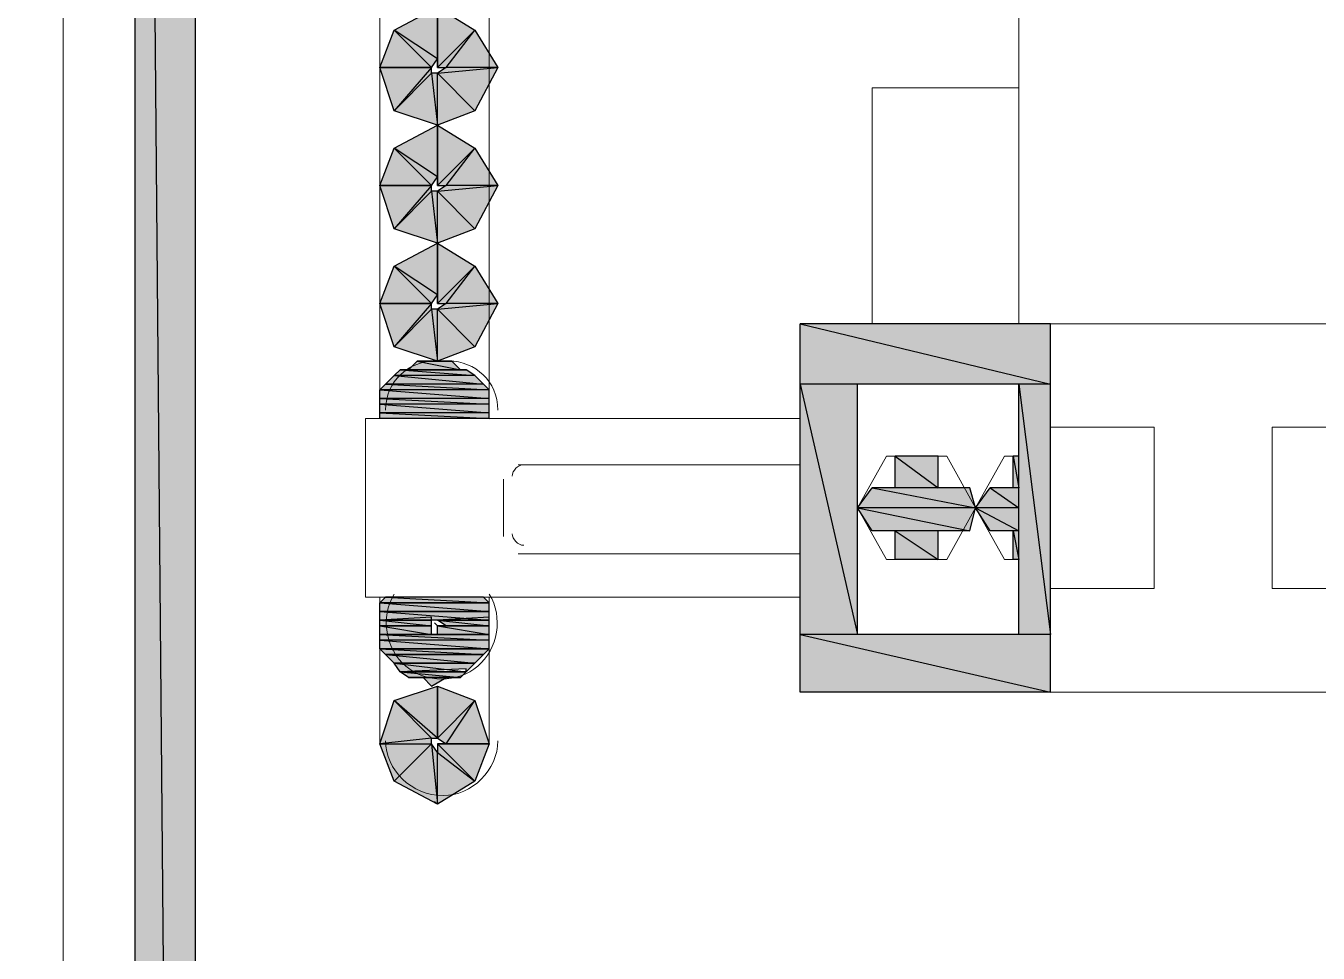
# Model space of a CAD drawing. Header units: millimetres. Extents: x 40 to 176, y -32 to 59.
# Drawn here: x 102.631 to 103.258, y -4.229 to -3.779 of the extents above; entities that cross this region are included whole.
import ezdxf

# ---------------------------------------------------------------- set-up
doc = ezdxf.new("R2010")
doc.units = ezdxf.units.MM
doc.layers.add('15 - Quadro de medição', color=6, linetype='Continuous')

msp = doc.modelspace()

# ---------------------------------------------------------------- hatches: boundary and pattern name
at = {"layer": '15 - Quadro de medição', "true_color": 0x000007}
h = msp.add_hatch(color=7, dxfattribs=at)
h.paths.add_polyline_path([(102.71339, -2.68359), (102.68406, -2.68359), (102.71339, -6.02603)])
h.paths.add_polyline_path([(102.68406, -2.68359), (102.71339, -6.02603), (102.68406, -6.02603)])
h = msp.add_hatch(color=7, dxfattribs=at)
h.paths.add_polyline_path([(102.86005, -3.7996), (102.83491, -3.7996), (102.84888, -3.78144)])
h.paths.add_polyline_path([(102.83491, -3.7996), (102.84888, -3.78144), (102.83072, -3.7996)])
h.paths.add_polyline_path([(102.84888, -3.78144), (102.83072, -3.7996), (102.83072, -3.77026)])
h.paths.add_polyline_path([(102.83072, -3.7996), (102.83072, -3.77026), (102.83072, -3.79541)])
h.paths.add_polyline_path([(102.83072, -3.77026), (102.83072, -3.79541), (102.80977, -3.78144)])
h.paths.add_polyline_path([(102.83072, -3.79541), (102.80977, -3.78144), (102.82792, -3.7996)])
h.paths.add_polyline_path([(102.80977, -3.78144), (102.82792, -3.7996), (102.80278, -3.7996)])
h = msp.add_hatch(color=7, dxfattribs=at)
h.paths.add_polyline_path([(102.80278, -3.7996), (102.82792, -3.7996), (102.80977, -3.82055)])
h.paths.add_polyline_path([(102.82792, -3.7996), (102.80977, -3.82055), (102.82792, -3.80239)])
h.paths.add_polyline_path([(102.80977, -3.82055), (102.82792, -3.80239), (102.83072, -3.82753)])
h.paths.add_polyline_path([(102.82792, -3.80239), (102.83072, -3.82753), (102.83072, -3.80239)])
h.paths.add_polyline_path([(102.83072, -3.82753), (102.83072, -3.80239), (102.84888, -3.82055)])
h = msp.add_hatch(color=7, dxfattribs=at)
h.paths.add_polyline_path([(102.84888, -3.82055), (102.83072, -3.80239), (102.86005, -3.7996)])
h.paths.add_polyline_path([(102.83072, -3.80239), (102.86005, -3.7996), (102.83491, -3.7996)])
h = msp.add_hatch(color=7, dxfattribs=at)
h.paths.add_polyline_path([(102.86005, -3.85686), (102.83491, -3.85686), (102.84888, -3.8387)])
h.paths.add_polyline_path([(102.83491, -3.85686), (102.84888, -3.8387), (102.83072, -3.85686)])
h.paths.add_polyline_path([(102.84888, -3.8387), (102.83072, -3.85686), (102.83072, -3.82753)])
h.paths.add_polyline_path([(102.83072, -3.85686), (102.83072, -3.82753), (102.83072, -3.85267)])
h.paths.add_polyline_path([(102.83072, -3.82753), (102.83072, -3.85267), (102.80977, -3.8387)])
h.paths.add_polyline_path([(102.83072, -3.85267), (102.80977, -3.8387), (102.82792, -3.85686)])
h.paths.add_polyline_path([(102.80977, -3.8387), (102.82792, -3.85686), (102.80278, -3.85686)])
h = msp.add_hatch(color=7, dxfattribs=at)
h.paths.add_polyline_path([(102.80278, -3.85686), (102.82792, -3.85686), (102.80977, -3.87781)])
h.paths.add_polyline_path([(102.82792, -3.85686), (102.80977, -3.87781), (102.82792, -3.85966)])
h.paths.add_polyline_path([(102.80977, -3.87781), (102.82792, -3.85966), (102.83072, -3.8848)])
h.paths.add_polyline_path([(102.82792, -3.85966), (102.83072, -3.8848), (102.83072, -3.85966)])
h.paths.add_polyline_path([(102.83072, -3.8848), (102.83072, -3.85966), (102.84888, -3.87781)])
h = msp.add_hatch(color=7, dxfattribs=at)
h.paths.add_polyline_path([(102.84888, -3.87781), (102.83072, -3.85966), (102.86005, -3.85686)])
h.paths.add_polyline_path([(102.83072, -3.85966), (102.86005, -3.85686), (102.83491, -3.85686)])
h = msp.add_hatch(color=7, dxfattribs=at)
h.paths.add_polyline_path([(102.86005, -3.91413), (102.83491, -3.91413), (102.84888, -3.89597)])
h.paths.add_polyline_path([(102.83491, -3.91413), (102.84888, -3.89597), (102.83072, -3.91413)])
h.paths.add_polyline_path([(102.84888, -3.89597), (102.83072, -3.91413), (102.83072, -3.8848)])
h.paths.add_polyline_path([(102.83072, -3.91413), (102.83072, -3.8848), (102.83072, -3.90994)])
h.paths.add_polyline_path([(102.83072, -3.8848), (102.83072, -3.90994), (102.80977, -3.89597)])
h.paths.add_polyline_path([(102.83072, -3.90994), (102.80977, -3.89597), (102.82792, -3.91413)])
h.paths.add_polyline_path([(102.80977, -3.89597), (102.82792, -3.91413), (102.80278, -3.91413)])
h = msp.add_hatch(color=7, dxfattribs=at)
h.paths.add_polyline_path([(102.80278, -3.91413), (102.82792, -3.91413), (102.80977, -3.93508)])
h.paths.add_polyline_path([(102.82792, -3.91413), (102.80977, -3.93508), (102.82792, -3.91692)])
h.paths.add_polyline_path([(102.80977, -3.93508), (102.82792, -3.91692), (102.83072, -3.94206)])
h.paths.add_polyline_path([(102.82792, -3.91692), (102.83072, -3.94206), (102.83072, -3.91692)])
h.paths.add_polyline_path([(102.83072, -3.94206), (102.83072, -3.91692), (102.84888, -3.93508)])
h = msp.add_hatch(color=7, dxfattribs=at)
h.paths.add_polyline_path([(102.84888, -3.93508), (102.83072, -3.91692), (102.86005, -3.91413)])
h.paths.add_polyline_path([(102.83072, -3.91692), (102.86005, -3.91413), (102.83491, -3.91413)])
h = msp.add_hatch(color=7, dxfattribs=at)
h.paths.add_polyline_path([(103.12823, -3.92391), (103.00671, -3.92391), (103.12823, -3.95324)])
h.paths.add_polyline_path([(103.00671, -3.92391), (103.12823, -3.95324), (103.00671, -3.95324)])
h = msp.add_hatch(color=7, dxfattribs=at)
h.paths.add_polyline_path([(102.8377, -3.94206), (102.82094, -3.94206), (102.84189, -3.94626)])
h.paths.add_polyline_path([(102.82094, -3.94206), (102.84189, -3.94626), (102.81675, -3.94626)])
h = msp.add_hatch(color=7, dxfattribs=at)
h.paths.add_polyline_path([(102.84888, -3.94905), (102.80977, -3.94905), (102.85307, -3.95324)])
h.paths.add_polyline_path([(102.80977, -3.94905), (102.85307, -3.95324), (102.80558, -3.95324)])
h = msp.add_hatch(color=7, dxfattribs=at)
h.paths.add_polyline_path([(102.84469, -3.94626), (102.81256, -3.94626), (102.84888, -3.94905)])
h.paths.add_polyline_path([(102.81256, -3.94626), (102.84888, -3.94905), (102.80977, -3.94905)])
h = msp.add_hatch(color=7, dxfattribs=at)
h.paths.add_polyline_path([(102.85307, -3.95324), (102.80558, -3.95324), (102.85586, -3.95603)])
h.paths.add_polyline_path([(102.80558, -3.95324), (102.85586, -3.95603), (102.80278, -3.95603)])
h = msp.add_hatch(color=7, dxfattribs=at)
h.paths.add_polyline_path([(102.85586, -3.95603), (102.80278, -3.95603), (102.85586, -3.96022)])
h.paths.add_polyline_path([(102.80278, -3.95603), (102.85586, -3.96022), (102.80278, -3.96022)])
h = msp.add_hatch(color=7, dxfattribs=at)
h.paths.add_polyline_path([(103.03464, -3.95324), (103.00671, -3.95324), (103.03464, -4.07476)])
h.paths.add_polyline_path([(103.00671, -3.95324), (103.03464, -4.07476), (103.00671, -4.07476)])
h = msp.add_hatch(color=7, dxfattribs=at)
h.paths.add_polyline_path([(103.12823, -3.95324), (103.11286, -3.95324), (103.12823, -4.07476)])
h.paths.add_polyline_path([(103.11286, -3.95324), (103.12823, -4.07476), (103.11286, -4.07476)])
h = msp.add_hatch(color=7, dxfattribs=at)
h.paths.add_polyline_path([(102.85586, -3.96022), (102.80278, -3.96022), (102.85586, -3.96302)])
h.paths.add_polyline_path([(102.80278, -3.96022), (102.85586, -3.96302), (102.80278, -3.96302)])
h = msp.add_hatch(color=7, dxfattribs=at)
h.paths.add_polyline_path([(102.85586, -3.96302), (102.80278, -3.96302), (102.85586, -3.96721)])
h.paths.add_polyline_path([(102.80278, -3.96302), (102.85586, -3.96721), (102.80278, -3.96721)])
h = msp.add_hatch(color=7, dxfattribs=at)
h.paths.add_polyline_path([(102.85586, -3.96721), (102.80278, -3.96721), (102.85586, -3.97)])
h.paths.add_polyline_path([(102.80278, -3.96721), (102.85586, -3.97), (102.80278, -3.97)])
h = msp.add_hatch(color=7, dxfattribs=at)
h.paths.add_polyline_path([(103.07375, -3.98816), (103.0528, -3.98816), (103.07375, -4.00352)])
h.paths.add_polyline_path([(103.0528, -3.98816), (103.07375, -4.00352), (103.0528, -4.00352)])
h = msp.add_hatch(color=7, dxfattribs=at)
h.paths.add_polyline_path([(103.11286, -3.98816), (103.11007, -3.98816), (103.11286, -4.00352)])
h.paths.add_polyline_path([(103.11007, -3.98816), (103.11286, -4.00352), (103.11007, -4.00352)])
h = msp.add_hatch(color=7, dxfattribs=at)
h.paths.add_polyline_path([(103.08912, -4.00352), (103.04163, -4.00352), (103.09191, -4.0133)])
h.paths.add_polyline_path([(103.04163, -4.00352), (103.09191, -4.0133), (103.03464, -4.0133)])
h = msp.add_hatch(color=7, dxfattribs=at)
h.paths.add_polyline_path([(103.11286, -4.00352), (103.0989, -4.00352), (103.11286, -4.0133)])
h.paths.add_polyline_path([(103.0989, -4.00352), (103.11286, -4.0133), (103.09191, -4.0133)])
h = msp.add_hatch(color=7, dxfattribs=at)
h.paths.add_polyline_path([(103.09191, -4.0133), (103.03464, -4.0133), (103.08912, -4.02447)])
h.paths.add_polyline_path([(103.03464, -4.0133), (103.08912, -4.02447), (103.04163, -4.02447)])
h = msp.add_hatch(color=7, dxfattribs=at)
h.paths.add_polyline_path([(103.11286, -4.0133), (103.09191, -4.0133), (103.11286, -4.02447)])
h.paths.add_polyline_path([(103.09191, -4.0133), (103.11286, -4.02447), (103.0989, -4.02447)])
h = msp.add_hatch(color=7, dxfattribs=at)
h.paths.add_polyline_path([(103.07375, -4.02447), (103.0528, -4.02447), (103.07375, -4.03844)])
h.paths.add_polyline_path([(103.0528, -4.02447), (103.07375, -4.03844), (103.0528, -4.03844)])
h = msp.add_hatch(color=7, dxfattribs=at)
h.paths.add_polyline_path([(103.11286, -4.02447), (103.11007, -4.02447), (103.11286, -4.03844)])
h.paths.add_polyline_path([(103.11007, -4.02447), (103.11286, -4.03844), (103.11007, -4.03844)])
h = msp.add_hatch(color=7, dxfattribs=at)
h.paths.add_polyline_path([(102.85307, -4.0566), (102.80558, -4.0566), (102.85586, -4.05939)])
h.paths.add_polyline_path([(102.80558, -4.0566), (102.85586, -4.05939), (102.80278, -4.05939)])
h.paths.add_polyline_path([(102.85586, -4.05939), (102.80278, -4.05939)])
h.paths.add_polyline_path([(102.80278, -4.05939), (102.85586, -4.05939)])
h = msp.add_hatch(color=7, dxfattribs=at)
h.paths.add_polyline_path([(102.85586, -4.05939), (102.80278, -4.05939), (102.85586, -4.06358)])
h.paths.add_polyline_path([(102.80278, -4.05939), (102.85586, -4.06358), (102.80278, -4.06358)])
h.paths.add_polyline_path([(102.85586, -4.06358), (102.80278, -4.06358)])
h.paths.add_polyline_path([(102.80278, -4.06358), (102.85586, -4.06358)])
h = msp.add_hatch(color=7, dxfattribs=at)
h.paths.add_polyline_path([(102.85586, -4.06358), (102.80278, -4.06358), (102.85586, -4.06777)])
h.paths.add_polyline_path([(102.80278, -4.06358), (102.85586, -4.06777), (102.80278, -4.06777)])
h = msp.add_hatch(color=7, dxfattribs=at)
h.paths.add_polyline_path([(102.80278, -4.06777), (102.82792, -4.06777), (102.82792, -4.06638)])
h.paths.add_polyline_path([(102.82792, -4.06777), (102.82792, -4.06638), (102.80278, -4.06777)])
h = msp.add_hatch(color=7, dxfattribs=at)
h.paths.add_polyline_path([(102.80278, -4.06777), (102.82792, -4.06777), (102.82792, -4.06638)])
h.paths.add_polyline_path([(102.82792, -4.06777), (102.82792, -4.06638), (102.80278, -4.06777)])
h = msp.add_hatch(color=7, dxfattribs=at)
h.paths.add_polyline_path([(102.80278, -4.06777), (102.82792, -4.06777), (102.82792, -4.06638)])
h.paths.add_polyline_path([(102.82792, -4.06777), (102.82792, -4.06638), (102.80278, -4.06777)])
h = msp.add_hatch(color=7, dxfattribs=at)
h.paths.add_polyline_path([(102.80278, -4.06777), (102.82792, -4.06777), (102.82792, -4.06638)])
h.paths.add_polyline_path([(102.82792, -4.06777), (102.82792, -4.06638), (102.80278, -4.06777)])
h = msp.add_hatch(color=7, dxfattribs=at)
h.paths.add_polyline_path([(102.80278, -4.06777), (102.82792, -4.06777), (102.82792, -4.06638)])
h.paths.add_polyline_path([(102.82792, -4.06777), (102.82792, -4.06638), (102.80278, -4.06777)])
h = msp.add_hatch(color=7, dxfattribs=at)
h.paths.add_polyline_path([(102.80278, -4.06777), (102.82792, -4.06777), (102.82792, -4.06638)])
h.paths.add_polyline_path([(102.82792, -4.06777), (102.82792, -4.06638), (102.80278, -4.06777)])
h.paths.add_polyline_path([(102.82792, -4.06777), (102.80278, -4.06777)])
h.paths.add_polyline_path([(102.80278, -4.06777), (102.82792, -4.06777), (102.82792, -4.06638)])
h = msp.add_hatch(color=7, dxfattribs=at)
h.paths.add_polyline_path([(102.80278, -4.06777), (102.82792, -4.06777), (102.82792, -4.06638)])
h.paths.add_polyline_path([(102.82792, -4.06777), (102.82792, -4.06638), (102.80278, -4.06777)])
h = msp.add_hatch(color=7, dxfattribs=at)
h.paths.add_polyline_path([(102.82792, -4.06777), (102.80278, -4.06777), (102.82792, -4.07057)])
h.paths.add_polyline_path([(102.80278, -4.06777), (102.82792, -4.07057), (102.80278, -4.07057)])
h = msp.add_hatch(color=7, dxfattribs=at)
h.paths.add_polyline_path([(102.83072, -4.06777), (102.85586, -4.06777), (102.85586, -4.06638)])
h.paths.add_polyline_path([(102.85586, -4.06777), (102.85586, -4.06638), (102.83072, -4.06777)])
h = msp.add_hatch(color=7, dxfattribs=at)
h.paths.add_polyline_path([(102.83072, -4.06777), (102.85586, -4.06777), (102.85586, -4.06638)])
h.paths.add_polyline_path([(102.85586, -4.06777), (102.85586, -4.06638), (102.83072, -4.06777)])
h = msp.add_hatch(color=7, dxfattribs=at)
h.paths.add_polyline_path([(102.83072, -4.06777), (102.85586, -4.06777), (102.85586, -4.06638)])
h.paths.add_polyline_path([(102.85586, -4.06777), (102.85586, -4.06638), (102.83072, -4.06777)])
h = msp.add_hatch(color=7, dxfattribs=at)
h.paths.add_polyline_path([(102.83072, -4.06777), (102.85586, -4.06777), (102.85586, -4.06638)])
h.paths.add_polyline_path([(102.85586, -4.06777), (102.85586, -4.06638), (102.83072, -4.06777)])
h = msp.add_hatch(color=7, dxfattribs=at)
h.paths.add_polyline_path([(102.83072, -4.06777), (102.85586, -4.06777), (102.85586, -4.06638)])
h.paths.add_polyline_path([(102.85586, -4.06777), (102.85586, -4.06638), (102.83072, -4.06777)])
h = msp.add_hatch(color=7, dxfattribs=at)
h.paths.add_polyline_path([(102.83072, -4.06777), (102.85586, -4.06777), (102.85586, -4.06638)])
h.paths.add_polyline_path([(102.85586, -4.06777), (102.85586, -4.06638), (102.83072, -4.06777)])
h = msp.add_hatch(color=7, dxfattribs=at)
h.paths.add_polyline_path([(102.83072, -4.06777), (102.85586, -4.06777), (102.85586, -4.06638)])
h.paths.add_polyline_path([(102.85586, -4.06777), (102.85586, -4.06638), (102.83072, -4.06777)])
h = msp.add_hatch(color=7, dxfattribs=at)
h.paths.add_polyline_path([(102.85586, -4.06777), (102.83072, -4.06777), (102.85586, -4.07057)])
h.paths.add_polyline_path([(102.83072, -4.06777), (102.85586, -4.07057), (102.83491, -4.07057)])
h = msp.add_hatch(color=7, dxfattribs=at)
h.paths.add_polyline_path([(102.82792, -4.07057), (102.80278, -4.07057), (102.82792, -4.07476)])
h.paths.add_polyline_path([(102.80278, -4.07057), (102.82792, -4.07476), (102.80278, -4.07476)])
h = msp.add_hatch(color=7, dxfattribs=at)
h.paths.add_polyline_path([(102.85586, -4.07476), (102.80278, -4.07476), (102.85586, -4.07755)])
h.paths.add_polyline_path([(102.80278, -4.07476), (102.85586, -4.07755), (102.80278, -4.07755)])
h = msp.add_hatch(color=7, dxfattribs=at)
h.paths.add_polyline_path([(102.85586, -4.07057), (102.83072, -4.07057), (102.85586, -4.07476)])
h.paths.add_polyline_path([(102.83072, -4.07057), (102.85586, -4.07476), (102.83072, -4.07476)])
h = msp.add_hatch(color=7, dxfattribs=at)
h.paths.add_polyline_path([(103.12823, -4.07476), (103.00671, -4.07476), (103.12823, -4.10269)])
h.paths.add_polyline_path([(103.00671, -4.07476), (103.12823, -4.10269), (103.00671, -4.10269)])
h = msp.add_hatch(color=7, dxfattribs=at)
h.paths.add_polyline_path([(102.85586, -4.07755), (102.80278, -4.07755), (102.85586, -4.08174)])
h.paths.add_polyline_path([(102.80278, -4.07755), (102.85586, -4.08174), (102.80278, -4.08174)])
h.paths.add_polyline_path([(102.85586, -4.08174), (102.80278, -4.08174)])
h.paths.add_polyline_path([(102.80278, -4.08174), (102.85586, -4.08174)])
h = msp.add_hatch(color=7, dxfattribs=at)
h.paths.add_polyline_path([(102.85586, -4.08174), (102.80278, -4.08174), (102.85307, -4.08453)])
h.paths.add_polyline_path([(102.80278, -4.08174), (102.85307, -4.08453), (102.80558, -4.08453)])
h.paths.add_polyline_path([(102.85307, -4.08453), (102.80558, -4.08453)])
h.paths.add_polyline_path([(102.80558, -4.08453), (102.85307, -4.08453), (102.85167, -4.08453)])
h = msp.add_hatch(color=7, dxfattribs=at)
h.paths.add_polyline_path([(102.85307, -4.08453), (102.80558, -4.08453), (102.84888, -4.08872)])
h.paths.add_polyline_path([(102.80558, -4.08453), (102.84888, -4.08872), (102.80977, -4.08872)])
h.paths.add_polyline_path([(102.84888, -4.08872), (102.80977, -4.08872)])
h.paths.add_polyline_path([(102.80977, -4.08872), (102.84888, -4.08872)])
h = msp.add_hatch(color=7, dxfattribs=at)
h.paths.add_polyline_path([(102.84888, -4.08872), (102.80977, -4.08872), (102.84469, -4.09291)])
h.paths.add_polyline_path([(102.80977, -4.08872), (102.84469, -4.09291), (102.81256, -4.09291)])
h.paths.add_polyline_path([(102.84469, -4.09291), (102.81256, -4.09291)])
h.paths.add_polyline_path([(102.81256, -4.09291), (102.84469, -4.09291), (102.84469, -4.09152)])
h = msp.add_hatch(color=7, dxfattribs=at)
h.paths.add_polyline_path([(102.84469, -4.09291), (102.81256, -4.09291), (102.84189, -4.09571)])
h.paths.add_polyline_path([(102.81256, -4.09291), (102.84189, -4.09571), (102.81675, -4.09571)])
h = msp.add_hatch(color=7, dxfattribs=at)
h.paths.add_polyline_path([(102.83072, -4.0999), (102.83072, -4.12504), (102.80977, -4.10688)])
h.paths.add_polyline_path([(102.83072, -4.12504), (102.80977, -4.10688), (102.82792, -4.12504)])
h.paths.add_polyline_path([(102.80977, -4.10688), (102.82792, -4.12504), (102.80278, -4.12783)])
h.paths.add_polyline_path([(102.82792, -4.12504), (102.80278, -4.12783), (102.82792, -4.12783)])
h.paths.add_polyline_path([(102.80278, -4.12783), (102.82792, -4.12783), (102.80977, -4.14599)])
h = msp.add_hatch(color=7, dxfattribs=at)
h.paths.add_polyline_path([(102.8377, -4.09571), (102.82094, -4.09571), (102.83491, -4.09571)])
h.paths.add_polyline_path([(102.82094, -4.09571), (102.83491, -4.09571), (102.82373, -4.09571)])
h.paths.add_polyline_path([(102.83491, -4.09571), (102.82373, -4.09571), (102.82792, -4.0999)])
h = msp.add_hatch(color=7, dxfattribs=at)
h.paths.add_polyline_path([(102.85586, -4.12783), (102.83491, -4.12783), (102.84888, -4.10688)])
h.paths.add_polyline_path([(102.83491, -4.12783), (102.84888, -4.10688), (102.83072, -4.12504)])
h.paths.add_polyline_path([(102.84888, -4.10688), (102.83072, -4.12504), (102.83072, -4.0999)])
h = msp.add_hatch(color=7, dxfattribs=at)
h.paths.add_polyline_path([(102.80977, -4.14599), (102.82792, -4.12783), (102.83072, -4.15717)])
h.paths.add_polyline_path([(102.82792, -4.12783), (102.83072, -4.15717), (102.83072, -4.13202)])
h.paths.add_polyline_path([(102.83072, -4.15717), (102.83072, -4.13202), (102.84888, -4.14599)])
h.paths.add_polyline_path([(102.83072, -4.13202), (102.84888, -4.14599), (102.83072, -4.12783)])
h.paths.add_polyline_path([(102.84888, -4.14599), (102.83072, -4.12783), (102.85586, -4.12783)])
h.paths.add_polyline_path([(102.83072, -4.12783), (102.85586, -4.12783), (102.83491, -4.12783)])

# ---------------------------------------------------------------- linework, layer by layer
at = {"layer": '15 - Quadro de medição', "color": 7, "linetype": 'Continuous', "lineweight": 20, "true_color": 0x000007}
for points in [[(100.79285, -2.31903), (102.64914, -2.31903), (102.64914, -6.02603), (100.79285, -6.02603)], [(102.64914, -2.31903), (104.50124, -2.31903), (104.50124, -6.02603), (102.64914, -6.02603)], [(103.57519, -3.92391), (104.14646, -3.92391), (104.14646, -4.10269), (103.00671, -4.10269), (103.00671, -3.92391)], [(103.12823, -4.05241), (103.17851, -4.05241), (103.17851, -3.97419), (103.12823, -3.97419)], [(103.23578, -4.05241), (103.28466, -4.05241), (103.28466, -3.97419), (103.23578, -3.97419)], [(103.04861, -3.98816), (103.03464, -4.0133), (103.04861, -4.03844), (103.07794, -4.03844), (103.09191, -4.0133), (103.07794, -3.98816)]]:
    msp.add_lwpolyline(points, close=True, dxfattribs=at)
for points in [[(102.71339, -6.02603), (102.71339, -2.46848), (102.71339, -2.46848)], [(102.64914, -2.5481), (102.64914, -6.02603), (100.79285, -6.02603), (100.79285, -2.5481)], [(104.50124, -2.5481), (104.50124, -6.02603), (102.64914, -6.02603), (102.64914, -2.5481)], [(102.68406, -2.68359), (102.68406, -6.02603), (102.71339, -6.02603), (102.67009, -6.02603)], [(102.80278, -3.97), (102.80278, -3.06211), (102.80278, -3.06211)], [(102.85586, -3.06211), (102.85586, -3.97), (102.85586, -3.97)], [(103.11286, -3.92391), (103.11286, -3.57751), (103.11286, -3.57751)], [(103.04163, -3.92391), (103.04163, -3.80937), (103.11286, -3.80937)], [(103.12823, -3.92391), (103.12823, -4.10269), (103.12823, -4.10269)], [(102.83491, -3.94206), (102.83072, -3.94206), (102.82792, -3.94206)], [(103.11286, -3.95324), (103.03464, -3.95324), (103.03464, -4.07476), (103.11286, -4.07476)], [(103.11286, -3.95324), (103.11286, -4.07476), (103.11286, -4.07476)], [(102.80278, -3.96721), (102.80278, -3.97), (102.80278, -3.97)], [(102.85586, -3.97), (102.85586, -3.96721), (102.85586, -3.96721)], [(103.00671, -3.97), (102.7958, -3.97), (102.7958, -4.0566), (103.00671, -4.0566)], [(102.7958, -3.97), (102.89916, -3.97), (102.89916, -3.97)], [(103.0528, -3.98816), (103.0528, -4.00352), (103.0528, -4.00352)], [(103.07375, -3.98816), (103.07375, -4.00352), (103.07375, -4.00352)], [(103.11286, -3.98816), (103.10588, -3.98816), (103.09191, -4.0133), (103.10588, -4.03844), (103.11286, -4.03844)], [(103.10588, -3.98816), (103.11007, -3.98816), (103.11007, -4.00352)], [(102.86983, -3.99235), (103.00671, -3.99235), (103.00671, -3.99235)], [(102.86284, -4.02727), (102.86284, -3.99933), (102.86284, -3.99933)], [(103.04163, -4.00352), (103.0528, -4.00352), (103.0528, -4.00352)], [(103.07375, -4.00352), (103.08912, -4.00352), (103.08912, -4.00352)], [(103.0989, -4.00352), (103.11007, -4.00352), (103.11007, -4.00352)], [(103.04163, -4.02447), (103.0528, -4.02447), (103.0528, -4.02447)], [(103.0528, -4.02447), (103.0528, -4.03844), (103.0528, -4.03844)], [(103.07375, -4.02447), (103.07375, -4.03844), (103.07375, -4.03844)], [(103.07375, -4.02447), (103.08912, -4.02447), (103.08912, -4.02447)], [(103.0989, -4.02447), (103.11007, -4.02447), (103.11007, -4.02447)], [(103.11007, -4.02447), (103.11007, -4.03844), (103.11007, -4.03844)], [(103.00671, -4.03565), (102.86983, -4.03565), (102.86983, -4.03565)], [(102.80278, -4.12783), (102.80278, -4.0566), (102.80278, -4.0566)], [(102.85586, -4.0566), (102.85586, -4.12783), (102.85586, -4.12783)], [(102.83072, -4.07057), (102.82932, -4.06917), (102.82932, -4.06917)], [(102.83072, -4.15717), (102.82932, -4.15577), (102.82932, -4.15577)]]:
    msp.add_lwpolyline(points, dxfattribs=at)
at = {"layer": '15 - Quadro de medição', "color": 7, "linetype": 'Continuous', "lineweight": -2, "true_color": 0x000007}
for points in [[(102.71339, -2.68359), (102.68406, -2.68359), (102.71339, -6.02603)], [(102.68406, -2.68359), (102.71339, -6.02603), (102.68406, -6.02603)], [(102.83072, -3.77026), (102.83072, -3.79541), (102.80977, -3.78144)], [(102.84888, -3.78144), (102.83072, -3.7996), (102.83072, -3.77026)], [(102.83072, -3.7996), (102.83072, -3.77026), (102.83072, -3.79541)], [(102.80977, -3.78144), (102.82792, -3.7996), (102.80278, -3.7996)], [(102.83072, -3.79541), (102.80977, -3.78144), (102.82792, -3.7996)], [(102.83491, -3.7996), (102.84888, -3.78144), (102.83072, -3.7996)], [(102.86005, -3.7996), (102.83491, -3.7996), (102.84888, -3.78144)], [(102.80278, -3.7996), (102.82792, -3.7996), (102.80977, -3.82055)], [(102.82792, -3.7996), (102.80977, -3.82055), (102.82792, -3.80239)], [(102.84888, -3.82055), (102.83072, -3.80239), (102.86005, -3.7996)], [(102.83072, -3.80239), (102.86005, -3.7996), (102.83491, -3.7996)], [(102.80977, -3.82055), (102.82792, -3.80239), (102.83072, -3.82753)], [(102.82792, -3.80239), (102.83072, -3.82753), (102.83072, -3.80239)], [(102.83072, -3.82753), (102.83072, -3.80239), (102.84888, -3.82055)], [(102.83072, -3.82753), (102.83072, -3.85267), (102.80977, -3.8387)], [(102.84888, -3.8387), (102.83072, -3.85686), (102.83072, -3.82753)], [(102.83072, -3.85686), (102.83072, -3.82753), (102.83072, -3.85267)], [(102.80977, -3.8387), (102.82792, -3.85686), (102.80278, -3.85686)], [(102.83072, -3.85267), (102.80977, -3.8387), (102.82792, -3.85686)], [(102.83491, -3.85686), (102.84888, -3.8387), (102.83072, -3.85686)], [(102.86005, -3.85686), (102.83491, -3.85686), (102.84888, -3.8387)], [(102.80278, -3.85686), (102.82792, -3.85686), (102.80977, -3.87781)], [(102.82792, -3.85686), (102.80977, -3.87781), (102.82792, -3.85966)], [(102.84888, -3.87781), (102.83072, -3.85966), (102.86005, -3.85686)], [(102.83072, -3.85966), (102.86005, -3.85686), (102.83491, -3.85686)], [(102.80977, -3.87781), (102.82792, -3.85966), (102.83072, -3.8848)], [(102.82792, -3.85966), (102.83072, -3.8848), (102.83072, -3.85966)], [(102.83072, -3.8848), (102.83072, -3.85966), (102.84888, -3.87781)], [(102.83072, -3.8848), (102.83072, -3.90994), (102.80977, -3.89597)], [(102.84888, -3.89597), (102.83072, -3.91413), (102.83072, -3.8848)], [(102.83072, -3.91413), (102.83072, -3.8848), (102.83072, -3.90994)], [(102.80977, -3.89597), (102.82792, -3.91413), (102.80278, -3.91413)], [(102.83072, -3.90994), (102.80977, -3.89597), (102.82792, -3.91413)], [(102.83491, -3.91413), (102.84888, -3.89597), (102.83072, -3.91413)], [(102.86005, -3.91413), (102.83491, -3.91413), (102.84888, -3.89597)], [(102.80278, -3.91413), (102.82792, -3.91413), (102.80977, -3.93508)], [(102.82792, -3.91413), (102.80977, -3.93508), (102.82792, -3.91692)], [(102.80977, -3.93508), (102.82792, -3.91692), (102.83072, -3.94206)], [(102.82792, -3.91692), (102.83072, -3.94206), (102.83072, -3.91692)], [(102.84888, -3.93508), (102.83072, -3.91692), (102.86005, -3.91413)], [(102.83072, -3.91692), (102.86005, -3.91413), (102.83491, -3.91413)], [(102.83072, -3.94206), (102.83072, -3.91692), (102.84888, -3.93508)], [(103.12823, -3.92391), (103.00671, -3.92391), (103.12823, -3.95324)], [(103.00671, -3.92391), (103.12823, -3.95324), (103.00671, -3.95324)], [(102.82094, -3.94206), (102.84189, -3.94626), (102.81675, -3.94626)], [(102.82792, -3.94206), (102.8377, -3.94206), (102.82094, -3.94206)], [(102.8377, -3.94206), (102.82094, -3.94206), (102.84189, -3.94626)], [(102.83491, -3.94206), (102.82792, -3.94206), (102.8377, -3.94206)], [(102.80977, -3.94905), (102.85307, -3.95324), (102.80558, -3.95324)], [(102.81256, -3.94626), (102.84888, -3.94905), (102.80977, -3.94905)], [(102.84888, -3.94905), (102.80977, -3.94905), (102.85307, -3.95324)], [(102.81675, -3.94626), (102.84469, -3.94626), (102.81256, -3.94626)], [(102.84469, -3.94626), (102.81256, -3.94626), (102.84888, -3.94905)], [(102.84189, -3.94626), (102.81675, -3.94626), (102.84469, -3.94626)], [(102.80558, -3.95324), (102.85586, -3.95603), (102.80278, -3.95603)], [(102.85586, -3.95603), (102.80278, -3.95603), (102.85586, -3.96022)], [(102.80278, -3.95603), (102.85586, -3.96022), (102.80278, -3.96022)], [(102.85307, -3.95324), (102.80558, -3.95324), (102.85586, -3.95603)], [(103.03464, -3.95324), (103.00671, -3.95324), (103.03464, -4.07476)], [(103.00671, -3.95324), (103.03464, -4.07476), (103.00671, -4.07476)], [(103.12823, -3.95324), (103.11286, -3.95324), (103.12823, -4.07476)], [(103.11286, -3.95324), (103.12823, -4.07476), (103.11286, -4.07476)], [(102.85586, -3.96022), (102.80278, -3.96022), (102.85586, -3.96302)], [(102.80278, -3.96022), (102.85586, -3.96302), (102.80278, -3.96302)], [(102.85586, -3.96302), (102.80278, -3.96302), (102.85586, -3.96721)], [(102.80278, -3.96302), (102.85586, -3.96721), (102.80278, -3.96721)], [(102.85586, -3.96721), (102.80278, -3.96721), (102.85586, -3.97)], [(102.80278, -3.96721), (102.85586, -3.97), (102.80278, -3.97)], [(103.07375, -3.98816), (103.0528, -3.98816), (103.07375, -4.00352)], [(103.0528, -3.98816), (103.07375, -4.00352), (103.0528, -4.00352)], [(103.11286, -3.98816), (103.11007, -3.98816), (103.11286, -4.00352)], [(103.11007, -3.98816), (103.11286, -4.00352), (103.11007, -4.00352)], [(103.04163, -4.00352), (103.09191, -4.0133), (103.03464, -4.0133)], [(103.08912, -4.00352), (103.04163, -4.00352), (103.09191, -4.0133)], [(103.0989, -4.00352), (103.11286, -4.0133), (103.09191, -4.0133)], [(103.11286, -4.00352), (103.0989, -4.00352), (103.11286, -4.0133)], [(103.09191, -4.0133), (103.03464, -4.0133), (103.08912, -4.02447)], [(103.03464, -4.0133), (103.08912, -4.02447), (103.04163, -4.02447)], [(103.11286, -4.0133), (103.09191, -4.0133), (103.11286, -4.02447)], [(103.09191, -4.0133), (103.11286, -4.02447), (103.0989, -4.02447)], [(103.07375, -4.02447), (103.0528, -4.02447), (103.07375, -4.03844)], [(103.0528, -4.02447), (103.07375, -4.03844), (103.0528, -4.03844)], [(103.11286, -4.02447), (103.11007, -4.02447), (103.11286, -4.03844)], [(103.11007, -4.02447), (103.11286, -4.03844), (103.11007, -4.03844)], [(102.80558, -4.0566), (102.85586, -4.05939), (102.80278, -4.05939)], [(102.85307, -4.0566), (102.80558, -4.0566), (102.85586, -4.05939)], [(102.85586, -4.05939), (102.80278, -4.05939)], [(102.80278, -4.05939), (102.85586, -4.05939), (102.85586, -4.05939)], [(102.85586, -4.05939), (102.80278, -4.05939), (102.85586, -4.06358)], [(102.80278, -4.05939), (102.85586, -4.06358), (102.80278, -4.06358)], [(102.85586, -4.06358), (102.80278, -4.06358)], [(102.80278, -4.06358), (102.85586, -4.06358), (102.85586, -4.06358)], [(102.85586, -4.06358), (102.80278, -4.06358), (102.85586, -4.06777)], [(102.80278, -4.06358), (102.85586, -4.06777), (102.80278, -4.06777)], [(102.80278, -4.06777), (102.82792, -4.06777), (102.82792, -4.06638)], [(102.82792, -4.06777), (102.82792, -4.06638), (102.80278, -4.06777)], [(102.80278, -4.06777), (102.82792, -4.06777), (102.82792, -4.06638)], [(102.82792, -4.06777), (102.82792, -4.06638), (102.80278, -4.06777)], [(102.80278, -4.06777), (102.82792, -4.06777), (102.82792, -4.06638)], [(102.82792, -4.06777), (102.82792, -4.06638), (102.80278, -4.06777)], [(102.80278, -4.06777), (102.82792, -4.06777), (102.82792, -4.06638)], [(102.82792, -4.06777), (102.82792, -4.06638), (102.80278, -4.06777)], [(102.80278, -4.06777), (102.82792, -4.06777), (102.82792, -4.06638)], [(102.82792, -4.06777), (102.82792, -4.06638), (102.80278, -4.06777)], [(102.80278, -4.06777), (102.82792, -4.06777), (102.82792, -4.06638)], [(102.82792, -4.06777), (102.82792, -4.06638), (102.80278, -4.06777)], [(102.80278, -4.06777), (102.82792, -4.06777), (102.82792, -4.06638)], [(102.80278, -4.06777), (102.82792, -4.06777), (102.82792, -4.06638)], [(102.82792, -4.06777), (102.82792, -4.06638), (102.80278, -4.06777)], [(102.82792, -4.06777), (102.80278, -4.06777)], [(102.82792, -4.06777), (102.80278, -4.06777), (102.82792, -4.07057)], [(102.80278, -4.06777), (102.82792, -4.07057), (102.80278, -4.07057)], [(102.83072, -4.06777), (102.85586, -4.06777), (102.85586, -4.06638)], [(102.85586, -4.06777), (102.85586, -4.06638), (102.83072, -4.06777)], [(102.83072, -4.06777), (102.85586, -4.06777), (102.85586, -4.06638)], [(102.85586, -4.06777), (102.85586, -4.06638), (102.83072, -4.06777)], [(102.83072, -4.06777), (102.85586, -4.06777), (102.85586, -4.06638)], [(102.85586, -4.06777), (102.85586, -4.06638), (102.83072, -4.06777)], [(102.83072, -4.06777), (102.85586, -4.06777), (102.85586, -4.06638)], [(102.85586, -4.06777), (102.85586, -4.06638), (102.83072, -4.06777)], [(102.83072, -4.06777), (102.85586, -4.06777), (102.85586, -4.06638)], [(102.85586, -4.06777), (102.85586, -4.06638), (102.83072, -4.06777)], [(102.83072, -4.06777), (102.85586, -4.06777), (102.85586, -4.06638)], [(102.85586, -4.06777), (102.85586, -4.06638), (102.83072, -4.06777)], [(102.83072, -4.06777), (102.85586, -4.06777), (102.85586, -4.06638)], [(102.85586, -4.06777), (102.85586, -4.06638), (102.83072, -4.06777)], [(102.85586, -4.06777), (102.83072, -4.06777), (102.85586, -4.07057)], [(102.83072, -4.06777), (102.85586, -4.07057), (102.83491, -4.07057)], [(102.80278, -4.07057), (102.82792, -4.07057), (102.82792, -4.07057)], [(102.82792, -4.07057), (102.82792, -4.07057), (102.80278, -4.07057)], [(102.82792, -4.07057), (102.80278, -4.07057)], [(102.80278, -4.07057), (102.82792, -4.07057), (102.82792, -4.07057)], [(102.80278, -4.07057), (102.82792, -4.07057), (102.82792, -4.07057)], [(102.82792, -4.07057), (102.82792, -4.07057), (102.80278, -4.07057)], [(102.80278, -4.07057), (102.82792, -4.07057), (102.82792, -4.07057)], [(102.82792, -4.07057), (102.82792, -4.07057), (102.80278, -4.07057)], [(102.80278, -4.07057), (102.82792, -4.07057), (102.82792, -4.07057)], [(102.82792, -4.07057), (102.82792, -4.07057), (102.80278, -4.07057)], [(102.80278, -4.07057), (102.82792, -4.07057), (102.82792, -4.07057)], [(102.82792, -4.07057), (102.82792, -4.07057), (102.80278, -4.07057)], [(102.80278, -4.07057), (102.82792, -4.07057), (102.82792, -4.07057)], [(102.82792, -4.07057), (102.82792, -4.07057), (102.80278, -4.07057)], [(102.82792, -4.07057), (102.80278, -4.07057), (102.82792, -4.07476)], [(102.80278, -4.07057), (102.82792, -4.07476), (102.80278, -4.07476)], [(102.80278, -4.07476), (102.82792, -4.07476), (102.82792, -4.07476)], [(102.82792, -4.07476), (102.82792, -4.07476), (102.80278, -4.07476)], [(102.80278, -4.07476), (102.85586, -4.07476), (102.85586, -4.07476)], [(102.85586, -4.07476), (102.85586, -4.07476), (102.80278, -4.07476)], [(102.85586, -4.07476), (102.80278, -4.07476), (102.85586, -4.07755)], [(102.80278, -4.07476), (102.85586, -4.07755), (102.80278, -4.07755)], [(102.83491, -4.07057), (102.85586, -4.07057), (102.83072, -4.07057)], [(102.83072, -4.07057), (102.85586, -4.07057), (102.85586, -4.07057)], [(102.85586, -4.07057), (102.85586, -4.07057), (102.83072, -4.07057)], [(102.83072, -4.07057), (102.85586, -4.07057), (102.85586, -4.07057)], [(102.85586, -4.07057), (102.85586, -4.07057), (102.83072, -4.07057)], [(102.85586, -4.07057), (102.83072, -4.07057)], [(102.83072, -4.07057), (102.85586, -4.07057), (102.85586, -4.07057)], [(102.83072, -4.07057), (102.85586, -4.07057), (102.85586, -4.07057)], [(102.85586, -4.07057), (102.85586, -4.07057), (102.83072, -4.07057)], [(102.83072, -4.07057), (102.85586, -4.07057), (102.85586, -4.07057)], [(102.85586, -4.07057), (102.85586, -4.07057), (102.83072, -4.07057)], [(102.83072, -4.07057), (102.85586, -4.07057), (102.85586, -4.07057)], [(102.85586, -4.07057), (102.85586, -4.07057), (102.83072, -4.07057)], [(102.85586, -4.07057), (102.83072, -4.07057), (102.85586, -4.07476)], [(102.83072, -4.07057), (102.85586, -4.07476), (102.83072, -4.07476)], [(102.83072, -4.07476), (102.85586, -4.07476), (102.85586, -4.07476)], [(102.85586, -4.07476), (102.85586, -4.07476), (102.83072, -4.07476)], [(102.85586, -4.07057), (102.83491, -4.07057)], [(103.12823, -4.07476), (103.00671, -4.07476), (103.12823, -4.10269)], [(103.00671, -4.07476), (103.12823, -4.10269), (103.00671, -4.10269)], [(102.85586, -4.07755), (102.80278, -4.07755), (102.85586, -4.08174)], [(102.80278, -4.07755), (102.85586, -4.08174), (102.80278, -4.08174)], [(102.85586, -4.08174), (102.80278, -4.08174)], [(102.80278, -4.08174), (102.85586, -4.08174), (102.85586, -4.08174)], [(102.85586, -4.08174), (102.80278, -4.08174), (102.85307, -4.08453)], [(102.80278, -4.08174), (102.85307, -4.08453), (102.80558, -4.08453)], [(102.85307, -4.08453), (102.80558, -4.08453)], [(102.80558, -4.08453), (102.85307, -4.08453), (102.85167, -4.08453)], [(102.85307, -4.08453), (102.80558, -4.08453), (102.84888, -4.08872)], [(102.80558, -4.08453), (102.84888, -4.08872), (102.80977, -4.08872)], [(102.84888, -4.08872), (102.80977, -4.08872)], [(102.80977, -4.08872), (102.84888, -4.08872), (102.84888, -4.08872)], [(102.84888, -4.08872), (102.80977, -4.08872), (102.84469, -4.09291)], [(102.80977, -4.08872), (102.84469, -4.09291), (102.81256, -4.09291)], [(102.81256, -4.09291), (102.84469, -4.09291), (102.84469, -4.09152)], [(102.84469, -4.09291), (102.81256, -4.09291)], [(102.84469, -4.09291), (102.81256, -4.09291), (102.84189, -4.09571)], [(102.81256, -4.09291), (102.84189, -4.09571), (102.81675, -4.09571)], [(102.83072, -4.0999), (102.83072, -4.12504), (102.80977, -4.10688)], [(102.84189, -4.09571), (102.81675, -4.09571), (102.8377, -4.09571)], [(102.81675, -4.09571), (102.8377, -4.09571), (102.82094, -4.09571)], [(102.8377, -4.09571), (102.82094, -4.09571), (102.83491, -4.09571)], [(102.82094, -4.09571), (102.83491, -4.09571), (102.82373, -4.09571)], [(102.83491, -4.09571), (102.82373, -4.09571), (102.82792, -4.0999)], [(102.82373, -4.09571), (102.83491, -4.09571), (102.83491, -4.09571)], [(102.83491, -4.09571), (102.83491, -4.09571), (102.82373, -4.09571)], [(102.84888, -4.10688), (102.83072, -4.12504), (102.83072, -4.0999)], [(102.80977, -4.10688), (102.82792, -4.12504), (102.80278, -4.12783)], [(102.83072, -4.12504), (102.80977, -4.10688), (102.82792, -4.12504)], [(102.83491, -4.12783), (102.84888, -4.10688), (102.83072, -4.12504)], [(102.85586, -4.12783), (102.83491, -4.12783), (102.84888, -4.10688)], [(102.82792, -4.12504), (102.80278, -4.12783), (102.82792, -4.12783)], [(102.80278, -4.12783), (102.82792, -4.12783), (102.80977, -4.14599)], [(102.80977, -4.14599), (102.82792, -4.12783), (102.83072, -4.15717)], [(102.82792, -4.12783), (102.83072, -4.15717), (102.83072, -4.13202)], [(102.83072, -4.13202), (102.84888, -4.14599), (102.83072, -4.12783)], [(102.84888, -4.14599), (102.83072, -4.12783), (102.85586, -4.12783)], [(102.83072, -4.12783), (102.85586, -4.12783), (102.83491, -4.12783)], [(102.83072, -4.15717), (102.83072, -4.13202), (102.84888, -4.14599)]]:
    msp.add_lwpolyline(points, close=True, dxfattribs=at)
at = {"layer": '15 - Quadro de medição', "color": 7, "linetype": 'Continuous', "lineweight": 20, "true_color": 0x000007}
for points, knots in [([(103.31958, -2.73666), (103.08493, -2.85678), (102.96341, -3.12217), (103.02626, -3.37777), (103.02626, -3.37777), (103.08772, -3.63338), (103.31679, -3.81356), (103.58078, -3.81356), (103.58078, -3.81356), (103.84337, -3.81356), (104.07244, -3.63338), (104.13389, -3.37777), (104.13389, -3.37777), (104.19675, -3.12217), (104.07523, -2.85678), (103.84197, -2.73666)], [0, 0, 0, 0, 0.0625, 0.0625, 0.0625, 0.062501, 0.125, 0.125, 0.125, 0.125001, 0.1875, 0.1875, 0.1875, 0.187501, 1, 1, 1, 1]), ([(102.80977, -4.0552), (102.80278, -4.06638), (102.80558, -4.08174), (102.81535, -4.09012), (102.81535, -4.09012), (102.82513, -4.0985), (102.8405, -4.0985), (102.85027, -4.09012), (102.85027, -4.09012), (102.86005, -4.08174), (102.86284, -4.06638), (102.85586, -4.0552)], [0, 0, 0, 0, 0.083333, 0.083333, 0.083333, 0.083334, 0.166667, 0.166667, 0.166667, 0.166668, 1, 1, 1, 1])]:
    msp.add_open_spline(points, degree=3, knots=knots, dxfattribs=at)
for points in [[(102.82932, -3.94206), (102.81675, -3.94206), (102.80558, -3.95184), (102.80558, -3.96581)], [(102.86005, -3.96581), (102.86005, -3.95184), (102.84888, -3.94206), (102.83631, -3.94206)], [(102.87262, -3.99235), (102.86983, -3.99235), (102.86703, -3.99514), (102.86703, -3.99794)], [(102.86703, -4.02587), (102.86703, -4.02866), (102.86983, -4.03146), (102.87262, -4.03146)], [(102.80558, -4.12644), (102.80558, -4.1404), (102.81815, -4.15298), (102.83351, -4.15298)], [(102.83351, -4.15298), (102.84748, -4.15298), (102.86005, -4.1404), (102.86005, -4.12644)]]:
    msp.add_open_spline(points, degree=3, dxfattribs=at)

doc.saveas('drawing.dxf')
